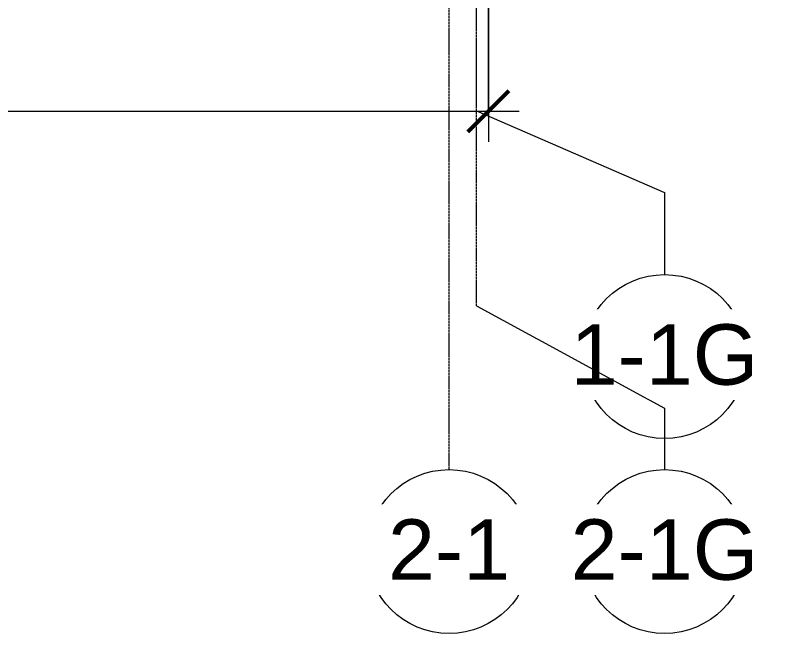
# Model space of a CAD drawing. Header units: inches. Extents: x 23906 to 26777, y -23220 to -20467.
# Drawn here: x 26146.5 to 26373.6, y -23219.7 to -23038.6 of the extents above; entities that cross this region are included whole.
import ezdxf

# ---------------------------------------------------------------- set-up
doc = ezdxf.new("R2010")
doc.units = ezdxf.units.IN
doc.header["$MEASUREMENT"] = 0
doc.linetypes.add('Grid Line 1_2_', pattern=[0.875, 0.5, -0.125, 0.125, -0.125])
for name, color, linetype, lineweight in [('A-ANNO-DIMS', 211, 'Continuous', 9), ('A-ANNO-DIMS-96', 211, 'Continuous', 9), ('S-GRID', 1, 'Continuous', 9), ('S-GRID-IDEN', 1, 'Continuous', 9)]:
    doc.layers.add(name, color=color, linetype=linetype, lineweight=lineweight)
doc.styles.add('Arial', font='arial.ttf', dxfattribs={"height": 17.703593})
doc.styles.add('Arial_B', font='arialbd.ttf', dxfattribs={"height": 9.132806})
doc.dimstyles.new('OD_Dimension_2', dxfattribs={"dimscale": 12, "dimtxt": 9, "dimasz": 1, "dimexe": 0.75, "dimexo": 0.5, "dimgap": 0.5, "dimtad": 1, "dimdec": 4, "dimrnd": 0.0625, "dimzin": 3, "dimdsep": 46, "dimlunit": 4, "dimtxsty": 'Arial_B', "dimblk1": 'OBLIQUE', "dimblk2": 'OBLIQUE', "dimsah": 1, "dimcen": 0.09, "dimdle": 0.75, "dimazin": 0, "dimtfac": 1, "dimtdec": 4, "dimtix": 1, "dimtmove": 0, "dimatfit": 3, "dimfxl": 1, "dimtvp": 1, "dimtfill": 1, "dimfrac": 2, "dimtolj": 1, "dimtzin": 0, "dimlwd": 13, "dimlwe": 13, "dimarcsym": 2})

# ---------------------------------------------------------------- blocks, each defined once
blk = doc.blocks.new('Grid - Grid Head - Circle-14747-Enlarged First Floor Plan _East_')
at = {"layer": 'S-GRID-IDEN'}
blk.add_circle((0, 0), 0.25, dxfattribs=at)
blk = doc.blocks.new('DIMBLOCK86-Enlarged First Floor Plan _East_')
at = {"layer": 'A-ANNO-DIMS-96', "lineweight": 13}
for p, q in [((25305.39, -22798.58), (25305.39, -23075.65)), ((25305.39, -23066.65), (25305.39, -22798.58)), ((26284.89, -22804.8), (26284.89, -23075.65)), ((26284.89, -23066.65), (26284.89, -22804.8)), ((25296.39, -23066.65), (26293.89, -23066.65))]:
    blk.add_line(p, q, dxfattribs=at)
at = {"layer": 'A-ANNO-DIMS-96', "lineweight": 50}
for p, q in [((25305.39, -23066.65), (25311.39, -23060.65)), ((26284.89, -23066.65), (26290.89, -23060.65)), ((25305.39, -23066.65), (25299.39, -23072.65)), ((26284.89, -23066.65), (26278.89, -23072.65))]:
    blk.add_line(p, q, dxfattribs=at)
at = {"layer": 'A-ANNO-DIMS-96', "color": 0, "lineweight": 13, "insert": (25764.64, -23048.94), "char_height": 9.1328, "width": 73.2, "attachment_point": 1, "line_spacing_factor": 0.938532, "style": 'Arial_B', "bg_fill": 3, "box_fill_scale": 1.25, "bg_fill_color": 0, "bg_fill_transparency": 0}
blk.add_mtext('81\' - 7 1/2"', dxfattribs=at)
blk = doc.blocks.new('_Oblique')
at = {"color": 0, "linetype": 'ByBlock', "lineweight": -2}
blk.add_line((-0.5, -0.5), (0.5, 0.5), dxfattribs=at)

msp = doc.modelspace()

# ---------------------------------------------------------------- linework, layer by layer
at = {"layer": 'S-GRID', "linetype": 'Grid Line 1_2_'}
for p, q in [((26281.39023, -23066.51771), (26281.39023, -20797.66023)), ((26281.39023, -23123.65854), (26281.39023, -20950.42781)), ((26273.39023, -23171.65854), (26273.39023, -22389.5762))]:
    msp.add_line(p, q, dxfattribs=at)
at = {"layer": 'S-GRID'}
for p, q in [((26281.39023, -23066.51771), (26336.4676, -23090.51771)), ((26336.4676, -23090.51771), (26336.4676, -23114.51771)), ((26336.4676, -23153.624), (26336.4676, -23171.65854))]:
    msp.add_line(p, q, dxfattribs=at)

# ---------------------------------------------------------------- block references
at = {"layer": 'S-GRID-IDEN', "xscale": 95.99999999999994, "yscale": 95.99999999999994, "zscale": 95.99999999999994}
for p in [(26336.4676, -23138.51771), (26273.39023, -23195.65854), (26336.4676, -23195.65854)]:
    msp.add_blockref('Grid - Grid Head - Circle-14747-Enlarged First Floor Plan _East_', p, dxfattribs=at)

# ---------------------------------------------------------------- next in the draw order: texts
at = {"layer": 'S-GRID-IDEN', "char_height": 17.703593, "attachment_point": 2, "line_spacing_factor": 0.938532, "style": 'Arial', "bg_fill": 3, "box_fill_scale": 1.25, "bg_fill_color": 0, "bg_fill_transparency": 0}
for s, insert, width in [('1-1G', (26336.46299, -23129.08084), 65.448), ('2-1', (26273.38561, -23186.22167), 42.552)]:
    msp.add_mtext(s, dxfattribs=dict(at, insert=insert, width=width))

# ---------------------------------------------------------------- next in the draw order: dimensions: what is measured, and where the dimension line sits
at = {"layer": 'A-ANNO-DIMS', "lineweight": 13}
dim = msp.add_linear_dim(base=(26284.89023, -23066.64879), p1=(25305.39023, -22792.58406), p2=(26284.89023, -22798.80281), dimstyle='OD_Dimension_2', override={"dimpost": '<>', "dimfxl": 979.519741}, dxfattribs=at)
dim.commit()
dim.dimension.update_dxf_attribs({"geometry": 'DIMBLOCK86-Enlarged First Floor Plan _East_', "text_midpoint": (25795.14023, -23055.92353)})

# ---------------------------------------------------------------- next in the draw order: linework, layer by layer
at = {"layer": 'S-GRID'}
msp.add_line((26281.39023, -23123.65854), (26336.4676, -23153.624), dxfattribs=at)

# ---------------------------------------------------------------- next in the draw order: texts
at = {"layer": 'S-GRID-IDEN', "insert": (26336.46299, -23186.22167), "char_height": 17.703593, "width": 65.448, "attachment_point": 2, "line_spacing_factor": 0.938532, "style": 'Arial', "bg_fill": 3, "box_fill_scale": 1.25, "bg_fill_color": 0, "bg_fill_transparency": 0}
msp.add_mtext('2-1G', dxfattribs=at)

doc.saveas('drawing.dxf')
